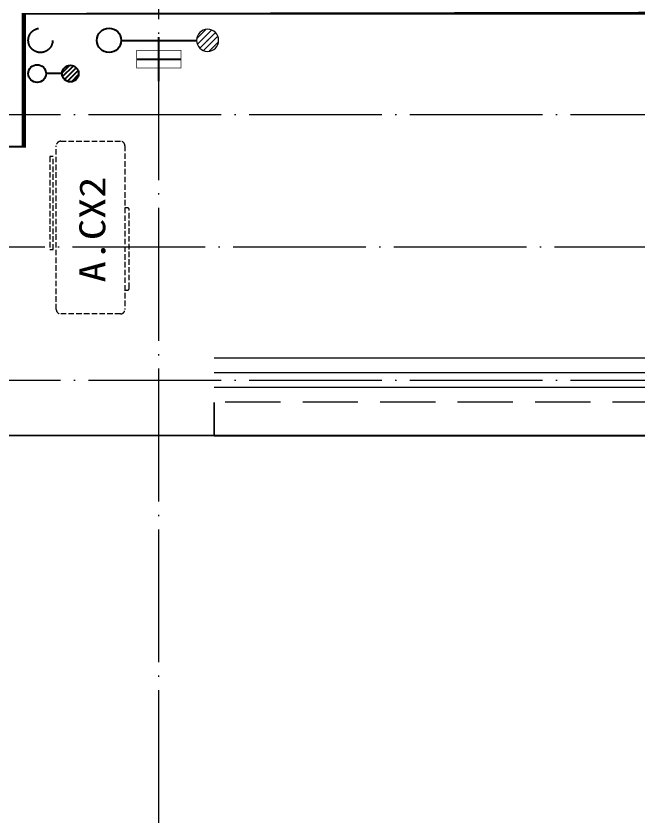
# Model space of a CAD drawing. Extents: x 27938 to 983267, y -209821 to 1628073.
# Drawn here: x 685172 to 687981, y -177635 to -173990 of the extents above; entities that cross this region are included whole.
import ezdxf

# ---------------------------------------------------------------- set-up
doc = ezdxf.new("R2010")
doc.units = 0
doc.header["$LTSCALE"] = 1000
doc.header["$MEASUREMENT"] = 0
for name, pattern in [('A户型$0$DASH', [0.35, 0.25, -0.1]), ('DASH', [0.35, 0.25, -0.1]), ('DOTE', [2.4200000000000004, 2, -0.2, 0.02, -0.2])]:
    doc.linetypes.add(name, pattern=pattern)
for name, color, linetype in [('$RECOVER_210609100354-0', 7, 'Continuous'), ('3.5方案汇报，与郭总、侯月琴确定户型_t8$0$2020.03.04 -1安徽标准化洋房户型(UA）_t8_t8$0$看线', 154, 'Continuous'), ('5fur', 250, 'Continuous'), ('EQUIP_地漏', 7, 'Continuous'), ('VPIPE-凝结', 150, 'Continuous'), ('VPIPE-废水', 31, 'Continuous'), ('VPIPE-雨水', 4, 'DASH'), ('机电标识类', 1, 'Continuous'), ('看线', 251, 'Continuous')]:
    doc.layers.add(name, color=color, linetype=linetype)
for name, color, linetype, lineweight in [('DOTE', 19, 'DOTE', 9), ('LVTRY', 1, 'Continuous', 13), ('平面-栏杆', 135, 'Continuous', 15), ('平面-看线', 45, 'Continuous', 15), ('平面-空调室内机', 176, 'Continuous', 9), ('平面-空调预留孔', 173, 'Continuous', 15), ('空调', 76, 'Continuous', 13)]:
    doc.layers.add(name, color=color, linetype=linetype, lineweight=lineweight)
doc.styles.add('黑体', font='')
doc.styles.get('黑体').set_extended_font_data('SimHei')

# ---------------------------------------------------------------- blocks, each defined once
blk = doc.blocks.new('GFDGDGRDGRDG')
at = {"layer": 'DOTE', "linetype": 'DOTE', "ltscale": 0.3}
for p, q in [((578993.6739016975, 360558.3317887957), (578993.6739016976, 368758.3321396253)), ((573593.6739016977, 363758.3317887956), (626393.6739016923, 363758.3317887956)), ((626393.6739016923, 363158.3317887957), (573593.6739016977, 363158.3317887957)), ((573593.6739017051, 362558.3323982247), (626393.6739016923, 362558.3323982094))]:
    blk.add_line(p, q, dxfattribs=at)
blk = doc.blocks.new('VDGVDVXVE')
at = {"layer": '5fur', "linetype": 'A户型$0$DASH'}
blk.add_arc((580807.5373699102, 364047.626711753), 1301.745825560776, 77.68789037069581, 77.68789037069581, dxfattribs=at)
blk = doc.blocks.new('dongkong')
blk.add_wipeout([(-603756.0415179721, 210770.96306340612), (-603756.0415180603, 210570.80961624245), (-603836.0415181214, 210570.80961593534), (-603836.0415181519, 210770.96306307407)])
at = {"layer": '机电标识类', "color": 250, "linetype": 'DASH', "ltscale": 400}
for p, q in [((-603796.0415180789, 210770.9630630909), (-603796.0415180789, 210570.8096162414)), ((-603896.0415180789, 210670.6929921169), (-603696.0415180789, 210670.6929921169))]:
    blk.add_line(p, q, dxfattribs=at)
at = {"layer": '空调', "color": 6, "linetype": 'DASH', "const_width": 2}
blk.add_lwpolyline([(-603756.0415180789, 210770.9630630909), (-603756.0415180789, 210570.8096162414), (-603836.0415180789, 210570.8096162414), (-603836.0415180789, 210770.9630630909)], close=True, dxfattribs=at)
blk = doc.blocks.new('$lvtry$00000171')
for p, q in [((-74.24621202462731, 10.60660171788186), (-10.60660171788186, 74.24621202462731)), ((-69.81875867368217, -27.39235180270043), (27.39235180242758, 69.81875867368217)), ((-53.03300858900184, -53.03300858886359), (53.03300858900184, 53.03300858886359)), ((-27.39235180242758, -69.81875867368217), (69.81875867368217, 27.39235180270043)), ((10.60660171788186, -74.24621202462731), (74.24621202462731, -10.60660171788186))]:
    blk.add_line(p, q)
blk.add_circle((0, 0), 75)
blk.add_point((0, 0))
blk = doc.blocks.new('$TwtSys$00000141')
at = {"color": 1}
for p, q in [((-47.09803151780761, 3.836055847277748), (-5.041545145413693, 45.89254221967349)), ((-47.09803151780761, 3.836055847277748), (-5.041545145413693, 45.89254221967349)), ((-43.60958444554853, -17.52724007043071), (17.52724007042889, 43.60958444554853)), ((-43.60958444554853, -17.52724007043071), (17.52724007042889, 43.60958444554853)), ((-33.23401871576607, -33.23401871577153), (33.23401871576607, 33.23401871576425)), ((-33.23401871576607, -33.23401871576971), (33.23401871576607, 33.23401871576425)), ((-16.17805684451741, -43.53063328177632), (43.79137317708955, 16.43879673983065)), ((-16.17805684451741, -43.53063328177632), (43.79137317708955, 16.43879673983247)), ((5.715553844029273, -46.12975947626182), (46.12974035062325, -5.715572969671484)), ((5.715553844029273, -46.12975947626182), (46.12974035062325, -5.715572969671484))]:
    blk.add_line(p, q, dxfattribs=at)
blk.add_circle((0, -1.818989403545856e-12), 47, dxfattribs=at)
blk.add_circle((0, -1.818989403545856e-12), 47, dxfattribs=at)
blk = doc.blocks.new('ferre')
at = {"layer": '平面-空调预留孔', "linetype": 'DASH', "ltscale": 0.1}
for p, q in [((93392.71730405767, 115403.4805673846), (93392.71730405767, 115393.4805673846)), ((93402.71730405767, 115383.4805673846), (93755.55297231418, 115383.4805673846)), ((93765.55297231418, 115393.4805673846), (93765.55297231418, 115403.4805673846))]:
    blk.add_line(p, q, dxfattribs=at)
blk.add_lwpolyline([(94045.86423898651, 115403.4805673849), (93305.86423898651, 115403.4805673846, -0.414213562373517), (93285.86423898651, 115423.4805673846), (93285.86423898698, 115693.4805673846, -0.414213562372746), (93305.86423898698, 115713.4805673846), (94045.86423898605, 115713.4805673846, -0.4142135623727947), (94065.86423898605, 115693.4805673846), (94065.86423898651, 115423.4805673851, -0.4142135623733224)], format="xyb", close=True, dxfattribs=at)
blk.add_lwpolyline([(93996.6522452461, 115742.5898858035), (93576.83409988158, 115742.5898858035), (93576.83409988158, 115727.4758301467), (93996.6522452461, 115727.4758301467)], close=True, dxfattribs=at)
for centre, start, end in [((93402.71730405767, 115393.4805673846), 180, 270), ((93755.55297231418, 115393.4805673846), 270, 0)]:
    blk.add_arc(centre, 10, start, end, dxfattribs=at)
at = {"layer": '平面-空调预留孔', "color": 251, "linetype": 'DASH', "ltscale": 0.1, "true_color": 0x636466, "style": '黑体', "width": 1.2}
blk.add_text('A.CX2', height=117.045, dxfattribs=at).set_placement((93428.26006472872, 115492.1053570627))
blk = doc.blocks.new('fergve')
at = {"layer": '平面-空调预留孔', "linetype": 'DASH', "ltscale": 0.1}
blk.add_blockref('ferre', (25670.00000000033, -60415.83149240454), dxfattribs=at)

msp = doc.modelspace()

# ---------------------------------------------------------------- linework, layer by layer
at = {"layer": '$RECOVER_210609100354-0', "color": 30, "const_width": 8}
msp.add_lwpolyline([(684916.5915057808, -175734.8073739049), (684916.5915057808, -175884.8073739049), (686066.5914684632, -175884.807384765), (686066.5914499699, -175734.8065081725)], dxfattribs=at)
at = {"layer": 'VPIPE-凝结'}
msp.add_lwpolyline([(685378.9762997088, -174249.8073812298), (685306.5762997089, -174249.8073794293)], dxfattribs=at)
msp.add_circle((685266.5762997089, -174249.8073794293), 40, dxfattribs=at)
at = {"layer": 'VPIPE-废水'}
msp.add_circle((685591.581098681, -174099.8073681025), 55, dxfattribs=at)
at = {"layer": 'VPIPE-雨水'}
msp.add_circle((685281.5762997089, -174099.8073812298), 55, dxfattribs=at)
at = {"layer": '平面-栏杆'}
for points in [[(690566.5823114961, -175601.4740415425), (686066.5786992505, -175601.4740403367)], [(690566.5823114961, -175668.1407082092), (686066.5786992505, -175668.140707006)]]:
    msp.add_lwpolyline(points, dxfattribs=at)
at = {"layer": '平面-看线'}
msp.add_lwpolyline([(690566.5823114959, -175534.807374876), (686066.5786992505, -175534.8073736674)], dxfattribs=at)
at = {"layer": '平面-看线', "linetype": 'DASH'}
msp.add_lwpolyline([(690566.5823114961, -175734.807374876), (686066.5786992505, -175734.8073736748)], dxfattribs=at)
at = {"layer": '看线', "color": 202, "ltscale": 0.5}
msp.add_lwpolyline([(686066.5914684632, -175884.807384765), (690566.5812726145, -175884.8152361107)], dxfattribs=at)

# ---------------------------------------------------------------- block references
msp.add_blockref('VDGVDVXVE', (106822.9047994823, -538193.1391624466))
at = {"rotation": 90}
msp.add_blockref('fergve', (740650.7311465925, -294291.6046995851), dxfattribs=at)
at = {"layer": '3.5方案汇报，与郭总、侯月琴确定户型_t8$0$2020.03.04 -1安徽标准化洋房户型(UA）_t8_t8$0$看线', "ltscale": 10}
msp.add_blockref('GFDGDGRDGRDG', (106822.9047994823, -538193.1391624466), dxfattribs=at)
at = {"layer": 'EQUIP_地漏', "xscale": -0.8, "yscale": -0.8, "zscale": 0.8, "rotation": 180}
msp.add_blockref('$TwtSys$00000141', (685416.5762997089, -174249.8073812298), dxfattribs=at)
at = {"layer": 'LVTRY', "xscale": -0.6666666667107825, "yscale": 0.6666666667107825, "rotation": 90.00000000602213}
msp.add_blockref('$lvtry$00000171', (686036.5786992101, -174099.8073983525), dxfattribs=at)

# ---------------------------------------------------------------- next in the draw order: block references
at = {"layer": '平面-空调室内机', "ltscale": 0.3, "rotation": 89.99999999999999}
msp.add_blockref('dongkong', (896487.2716913164, 429611.2341533672), dxfattribs=at)

# ---------------------------------------------------------------- next in the draw order: linework, layer by layer
at = {"color": 5, "linetype": 'DASH', "ltscale": 0.8, "const_width": 20}
msp.add_lwpolyline([(691376.581987363, -173974.8073736754), (685206.5793524733, -173974.8073736106), (685206.5793524669, -174574.8073736455), (682276.5786871975, -174574.8073736342), (682276.5793640243, -166594.8073508333), (691656.578485895, -166594.8126846793)], dxfattribs=at)
at = {"layer": 'VPIPE-凝结', "ltscale": 0.1}
msp.add_line((685646.581098681, -174099.8073681025), (685986.5786992068, -174099.8073983577), dxfattribs=at)

doc.saveas('drawing.dxf')
